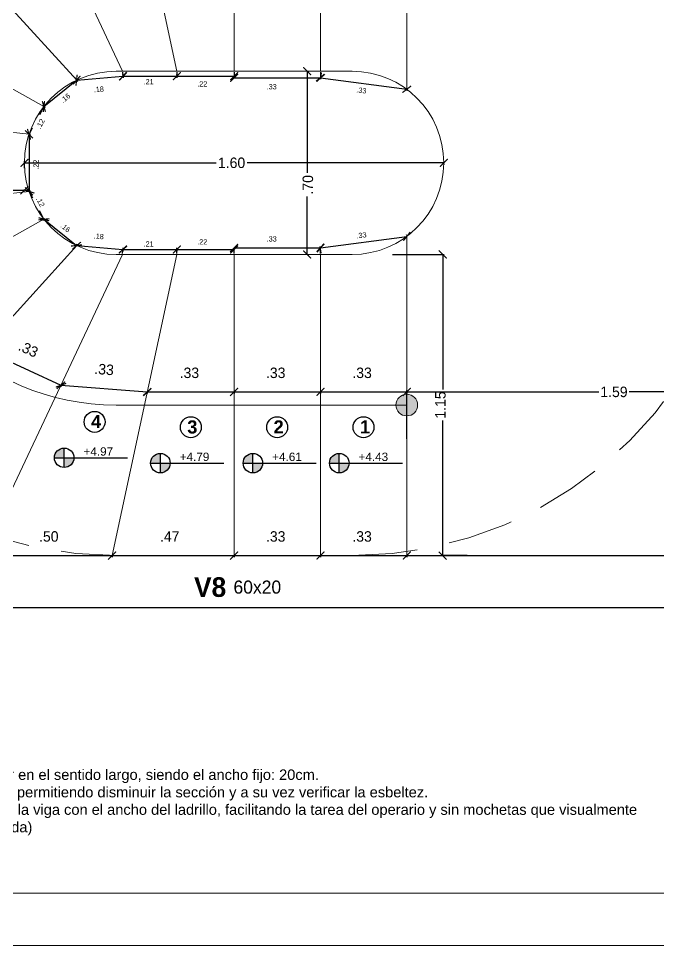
# Model space of a CAD drawing. Header units: millimetres. Extents: x -7 to 1246, y -1 to 1401.
# Drawn here: x 3.47 to 15.69, y -0.84 to 16.87 of the extents above; entities that cross this region are included whole.
import ezdxf
from ezdxf.enums import TextEntityAlignment as Align

# ---------------------------------------------------------------- set-up
doc = ezdxf.new("R2010")
doc.units = ezdxf.units.MM
doc.linetypes.add('HIDDEN', pattern=[0.375, 0.25, -0.125])
for name, color, linetype, lineweight in [('Anotaciones', 250, 'Continuous', 5), ('Cotas', 152, 'Continuous', 5), ('HATCH', 250, 'Continuous', 15), ('Muros', 7, 'Continuous', 30), ('Proyeccion', 252, 'HIDDEN', 13), ('Textos', 250, 'Continuous', 15)]:
    doc.layers.add(name, color=color, linetype=linetype, lineweight=lineweight)
doc.layers.add('texto estructura', color=250, linetype='Continuous')
doc.styles.add('CENTURYGOTIC', font='GOTHIC.TTF')
doc.styles.add('Estilo_Generado_2', font='GOTHICB.TTF')
doc.styles.get("Standard").update_dxf_attribs({"font": 'arial.ttf'})
doc.dimstyles.new('Cota 1-20', dxfattribs={"dimtxt": 0.2, "dimasz": 0.15, "dimexe": 0.03, "dimexo": 0.02, "dimgap": 0.05, "dimtad": 1, "dimlfac": 0.2, "dimzin": 4, "dimdsep": 46, "dimtxsty": 'CENTURYGOTIC', "dimblk": 'ARCHTICK', "dimcen": 0.6, "dimclrd": 256, "dimclre": 256, "dimclrt": 256, "dimadec": 0, "dimazin": 0, "dimtfac": 1, "dimtofl": 0, "dimtmove": 2, "dimatfit": 3, "dimldrblk": 'ARCHTICK', "dimfxl": 1, "dimtolj": 1, "dimtzin": 0, "dimarcsym": 0})

# ---------------------------------------------------------------- blocks, each defined once
blk = doc.blocks.new('_ArchTick')
at = {"color": 0, "linetype": 'ByBlock', "const_width": 0.15}
blk.add_lwpolyline([(-0.5, -0.5), (0.5, 0.5)], dxfattribs=at)
blk = doc.blocks.new('*D641')
at = {"layer": 'Cotas', "lineweight": -2, "transparency": 16777216}
for p, q in [((9.234, 9.735), (10.883, 9.735)), ((9.234, 9.715), (9.234, 9.705)), ((10.883, 9.715), (10.883, 9.705))]:
    blk.add_line(p, q, dxfattribs=at)
at = {"layer": 'Defpoints', "color": 0, "transparency": 16777216}
for p in [(9.234, 9.735), (10.883, 9.735), (10.883, 9.735)]:
    blk.add_point(p, dxfattribs=at)
at = {"layer": 'Cotas', "lineweight": -2, "transparency": 16777216, "xscale": 0.15, "yscale": 0.15, "zscale": 0.15, "rotation": 180}
blk.add_blockref('_ArchTick', (9.234, 9.735), dxfattribs=at)
at = {"layer": 'Cotas', "lineweight": -2, "transparency": 16777216, "xscale": 0.15, "yscale": 0.15, "zscale": 0.15}
blk.add_blockref('_ArchTick', (10.883, 9.735), dxfattribs=at)
at = {"layer": 'Cotas', "transparency": 16777216, "insert": (10.029, 10.099), "char_height": 0.2, "attachment_point": 5, "style": 'CENTURYGOTIC'}
blk.add_mtext('\\A1;.33', dxfattribs=at)
blk = doc.blocks.new('*D642')
at = {"layer": 'Cotas', "lineweight": -2, "transparency": 16777216}
for p, q in [((7.584, 9.735), (9.234, 9.735)), ((7.584, 9.715), (7.584, 9.705)), ((9.234, 9.715), (9.234, 9.705))]:
    blk.add_line(p, q, dxfattribs=at)
at = {"layer": 'Defpoints', "color": 0, "transparency": 16777216}
for p in [(7.584, 9.735), (9.234, 9.735), (9.234, 9.735)]:
    blk.add_point(p, dxfattribs=at)
at = {"layer": 'Cotas', "lineweight": -2, "transparency": 16777216, "xscale": 0.15, "yscale": 0.15, "zscale": 0.15, "rotation": 180}
blk.add_blockref('_ArchTick', (7.584, 9.735), dxfattribs=at)
at = {"layer": 'Cotas', "lineweight": -2, "transparency": 16777216, "xscale": 0.15, "yscale": 0.15, "zscale": 0.15}
blk.add_blockref('_ArchTick', (9.234, 9.735), dxfattribs=at)
at = {"layer": 'Cotas', "transparency": 16777216, "insert": (8.379, 10.099), "char_height": 0.2, "attachment_point": 5, "style": 'CENTURYGOTIC'}
blk.add_mtext('\\A1;.33', dxfattribs=at)
blk = doc.blocks.new('*D643')
at = {"layer": 'Cotas', "lineweight": -2, "transparency": 16777216}
for p, q in [((5.925, 9.735), (7.584, 9.735)), ((5.925, 9.715), (5.925, 9.705)), ((7.584, 9.715), (7.584, 9.705))]:
    blk.add_line(p, q, dxfattribs=at)
at = {"layer": 'Defpoints', "color": 0, "transparency": 16777216}
for p in [(5.925, 9.735), (7.584, 9.735), (7.584, 9.735)]:
    blk.add_point(p, dxfattribs=at)
at = {"layer": 'Cotas', "lineweight": -2, "transparency": 16777216, "xscale": 0.15, "yscale": 0.15, "zscale": 0.15, "rotation": 180}
blk.add_blockref('_ArchTick', (5.925, 9.735), dxfattribs=at)
at = {"layer": 'Cotas', "lineweight": -2, "transparency": 16777216, "xscale": 0.15, "yscale": 0.15, "zscale": 0.15}
blk.add_blockref('_ArchTick', (7.584, 9.735), dxfattribs=at)
at = {"layer": 'Cotas', "transparency": 16777216, "insert": (6.73, 10.099), "char_height": 0.2, "attachment_point": 5, "style": 'CENTURYGOTIC'}
blk.add_mtext('\\A1;.33', dxfattribs=at)
blk = doc.blocks.new('*D644')
at = {"layer": 'Cotas', "lineweight": -2, "transparency": 16777216}
for p, q in [((4.274, 9.844), (4.273, 9.834)), ((4.276, 9.863), (5.925, 9.735)), ((5.923, 9.715), (5.922, 9.705))]:
    blk.add_line(p, q, dxfattribs=at)
at = {"layer": 'Defpoints', "color": 0, "transparency": 16777216}
for p in [(4.276, 9.863), (5.925, 9.735), (5.925, 9.735)]:
    blk.add_point(p, dxfattribs=at)
at = {"layer": 'Cotas', "lineweight": -2, "transparency": 16777216, "xscale": 0.15, "yscale": 0.15, "zscale": 0.15}
for p, rotation in [((4.276, 9.863), 175.538401575377), ((5.925, 9.735), 355.538401575377)]:
    blk.add_blockref('_ArchTick', p, dxfattribs=dict(at, rotation=rotation))
at = {"layer": 'Cotas', "transparency": 16777216, "insert": (5.101, 10.165), "char_height": 0.2, "attachment_point": 5, "rotation": 355.5384, "style": 'CENTURYGOTIC'}
blk.add_mtext('\\A1;.33', dxfattribs=at)
blk = doc.blocks.new('*D645')
at = {"layer": 'Cotas', "lineweight": -2, "transparency": 16777216}
for p, q in [((2.77, 10.537), (2.765, 10.528)), ((2.778, 10.555), (4.276, 9.863)), ((4.267, 9.845), (4.263, 9.836))]:
    blk.add_line(p, q, dxfattribs=at)
at = {"layer": 'Defpoints', "color": 0, "transparency": 16777216}
for p in [(2.778, 10.555), (4.276, 9.863), (4.276, 9.863)]:
    blk.add_point(p, dxfattribs=at)
at = {"layer": 'Cotas', "lineweight": -2, "transparency": 16777216, "xscale": 0.15, "yscale": 0.15, "zscale": 0.15}
for p, rotation in [((2.778, 10.555), 155.2023528439512), ((4.276, 9.863), 335.2023528439512)]:
    blk.add_blockref('_ArchTick', p, dxfattribs=dict(at, rotation=rotation))
at = {"layer": 'Cotas', "transparency": 16777216, "insert": (3.653, 10.553), "char_height": 0.2, "attachment_point": 5, "rotation": 335.2024, "style": 'CENTURYGOTIC'}
blk.add_mtext('\\A1;.33', dxfattribs=at)
blk = doc.blocks.new('*D582')
at = {"layer": 'Cotas', "lineweight": -2, "transparency": 16777216}
for p, q in [((9.234, 12.485), (10.883, 12.705)), ((10.881, 12.725), (10.879, 12.735)), ((9.247, 12.388), (9.23, 12.515))]:
    blk.add_line(p, q, dxfattribs=at)
at = {"layer": 'Defpoints', "color": 0, "transparency": 16777216}
for p in [(10.883, 12.705), (10.883, 12.705), (9.249, 12.368)]:
    blk.add_point(p, dxfattribs=at)
at = {"layer": 'Cotas', "lineweight": -2, "transparency": 16777216, "xscale": 0.15, "yscale": 0.15, "zscale": 0.15}
for p, rotation in [((10.883, 12.705), 7.593241917390352), ((9.234, 12.485), 187.5932419173903)]:
    blk.add_blockref('_ArchTick', p, dxfattribs=dict(at, rotation=rotation))
at = {"layer": 'Cotas', "transparency": 16777216, "insert": (10.017, 12.727), "char_height": 0.2, "attachment_point": 5, "rotation": 7.5932, "style": 'CENTURYGOTIC'}
blk.add_mtext('\\A1;{\\H0.5x;.33}', dxfattribs=at)
blk = doc.blocks.new('*D583')
at = {"layer": 'Cotas', "lineweight": -2, "transparency": 16777216}
for p, q in [((7.584, 12.485), (9.234, 12.485)), ((7.584, 12.465), (7.584, 12.455)), ((9.234, 12.38), (9.234, 12.515))]:
    blk.add_line(p, q, dxfattribs=at)
at = {"layer": 'Defpoints', "color": 0, "transparency": 16777216}
for p in [(7.584, 12.485), (9.234, 12.485), (9.234, 12.36)]:
    blk.add_point(p, dxfattribs=at)
at = {"layer": 'Cotas', "lineweight": -2, "transparency": 16777216, "xscale": 0.15, "yscale": 0.15, "zscale": 0.15, "rotation": 180}
blk.add_blockref('_ArchTick', (7.584, 12.485), dxfattribs=at)
at = {"layer": 'Cotas', "lineweight": -2, "transparency": 16777216, "xscale": 0.15, "yscale": 0.15, "zscale": 0.15}
blk.add_blockref('_ArchTick', (9.234, 12.485), dxfattribs=at)
at = {"layer": 'Cotas', "transparency": 16777216, "insert": (8.302, 12.657), "char_height": 0.2, "attachment_point": 5, "style": 'CENTURYGOTIC'}
blk.add_mtext('\\A1;{\\H0.5x;.33}', dxfattribs=at)
blk = doc.blocks.new('*D584')
at = {"layer": 'Cotas', "lineweight": -2, "transparency": 16777216}
for p, q in [((6.489, 12.455), (7.584, 12.455)), ((6.489, 12.435), (6.489, 12.425)), ((7.584, 12.38), (7.584, 12.485))]:
    blk.add_line(p, q, dxfattribs=at)
at = {"layer": 'Defpoints', "color": 0, "transparency": 16777216}
for p in [(6.489, 12.455), (7.584, 12.455), (7.584, 12.36)]:
    blk.add_point(p, dxfattribs=at)
at = {"layer": 'Cotas', "lineweight": -2, "transparency": 16777216, "xscale": 0.15, "yscale": 0.15, "zscale": 0.15, "rotation": 180}
blk.add_blockref('_ArchTick', (6.489, 12.455), dxfattribs=at)
at = {"layer": 'Cotas', "lineweight": -2, "transparency": 16777216, "xscale": 0.15, "yscale": 0.15, "zscale": 0.15}
blk.add_blockref('_ArchTick', (7.584, 12.455), dxfattribs=at)
at = {"layer": 'Cotas', "transparency": 16777216, "insert": (6.976, 12.602), "char_height": 0.2, "attachment_point": 5, "style": 'CENTURYGOTIC'}
blk.add_mtext('\\A1;{\\H0.5x;.22}', dxfattribs=at)
blk = doc.blocks.new('*D585')
at = {"layer": 'Cotas', "lineweight": -2, "transparency": 16777216}
for p, q in [((5.461, 12.455), (6.489, 12.455)), ((5.461, 12.435), (5.461, 12.425)), ((6.489, 12.38), (6.489, 12.485))]:
    blk.add_line(p, q, dxfattribs=at)
at = {"layer": 'Defpoints', "color": 0, "transparency": 16777216}
for p in [(5.461, 12.455), (6.489, 12.455), (6.489, 12.36)]:
    blk.add_point(p, dxfattribs=at)
at = {"layer": 'Cotas', "lineweight": -2, "transparency": 16777216, "xscale": 0.15, "yscale": 0.15, "zscale": 0.15, "rotation": 180}
blk.add_blockref('_ArchTick', (5.461, 12.455), dxfattribs=at)
at = {"layer": 'Cotas', "lineweight": -2, "transparency": 16777216, "xscale": 0.15, "yscale": 0.15, "zscale": 0.15}
blk.add_blockref('_ArchTick', (6.489, 12.455), dxfattribs=at)
at = {"layer": 'Cotas', "transparency": 16777216, "insert": (5.951, 12.561), "char_height": 0.2, "attachment_point": 5, "style": 'CENTURYGOTIC'}
blk.add_mtext('\\A1;{\\H0.5x;.21}', dxfattribs=at)
blk = doc.blocks.new('*D586')
at = {"layer": 'Cotas', "lineweight": -2, "transparency": 16777216}
for p, q in [((4.577, 12.53), (5.461, 12.455)), ((4.578, 12.55), (4.579, 12.56)), ((5.455, 12.38), (5.464, 12.485))]:
    blk.add_line(p, q, dxfattribs=at)
at = {"layer": 'Defpoints', "color": 0, "transparency": 16777216}
for p in [(4.577, 12.53), (5.461, 12.455), (5.453, 12.36)]:
    blk.add_point(p, dxfattribs=at)
at = {"layer": 'Cotas', "lineweight": -2, "transparency": 16777216, "xscale": 0.15, "yscale": 0.15, "zscale": 0.15}
for p, rotation in [((4.577, 12.53), 175.1750385600208), ((5.461, 12.455), 355.1750385600208)]:
    blk.add_blockref('_ArchTick', p, dxfattribs=dict(at, rotation=rotation))
at = {"layer": 'Cotas', "transparency": 16777216, "insert": (4.999, 12.707), "char_height": 0.2, "attachment_point": 5, "rotation": 355.175, "style": 'CENTURYGOTIC'}
blk.add_mtext('\\A1;{\\H0.5x;.18}', dxfattribs=at)
blk = doc.blocks.new('*D587')
at = {"layer": 'Cotas', "lineweight": -2, "transparency": 16777216}
for p, q in [((3.938, 13.016), (3.932, 13.008)), ((3.951, 13.032), (4.574, 12.532)), ((4.539, 12.489), (4.593, 12.555))]:
    blk.add_line(p, q, dxfattribs=at)
at = {"layer": 'Defpoints', "color": 0, "transparency": 16777216}
for p in [(3.951, 13.032), (4.527, 12.473), (4.574, 12.532)]:
    blk.add_point(p, dxfattribs=at)
at = {"layer": 'Cotas', "lineweight": -2, "transparency": 16777216, "xscale": 0.15, "yscale": 0.15, "zscale": 0.15}
for p, rotation in [((3.951, 13.032), 141.2875084714929), ((4.574, 12.532), 321.2875084714929)]:
    blk.add_blockref('_ArchTick', p, dxfattribs=dict(at, rotation=rotation))
at = {"layer": 'Cotas', "transparency": 16777216, "insert": (4.362, 12.871), "char_height": 0.2, "attachment_point": 5, "rotation": 321.2875, "style": 'CENTURYGOTIC'}
blk.add_mtext('\\A1;{\\H0.5x;.16}', dxfattribs=at)
blk = doc.blocks.new('*D588')
at = {"layer": 'Cotas', "lineweight": -2, "transparency": 16777216}
for p, q in [((3.666, 13.564), (3.733, 13.439)), ((3.684, 13.573), (3.693, 13.578)), ((3.95, 13.033), (3.863, 13.196)), ((3.927, 13.021), (3.976, 13.047))]:
    blk.add_line(p, q, dxfattribs=at)
at = {"layer": 'Defpoints', "color": 0, "transparency": 16777216}
for p in [(3.666, 13.564), (3.91, 13.012), (3.95, 13.033)]:
    blk.add_point(p, dxfattribs=at)
at = {"layer": 'Cotas', "lineweight": -2, "transparency": 16777216, "xscale": 0.15, "yscale": 0.15, "zscale": 0.15}
for p, rotation in [((3.666, 13.564), 118.1135848849351), ((3.95, 13.033), 298.1135848849351)]:
    blk.add_blockref('_ArchTick', p, dxfattribs=dict(at, rotation=rotation))
at = {"layer": 'Cotas', "transparency": 16777216, "insert": (3.883, 13.363), "char_height": 0.2, "attachment_point": 5, "rotation": 298.1136, "style": 'CENTURYGOTIC'}
blk.add_mtext('\\A1;{\\H0.5x;.12}', dxfattribs=at)
blk = doc.blocks.new('*D589')
at = {"layer": 'Cotas', "lineweight": -2, "transparency": 16777216}
for p, q in [((3.666, 14.656), (3.666, 13.564)), ((3.686, 14.656), (3.696, 14.656)), ((3.686, 13.564), (3.696, 13.564))]:
    blk.add_line(p, q, dxfattribs=at)
at = {"layer": 'Defpoints', "color": 0, "transparency": 16777216}
for p in [(3.666, 14.656), (3.666, 13.564), (3.666, 13.564)]:
    blk.add_point(p, dxfattribs=at)
at = {"layer": 'Cotas', "lineweight": -2, "transparency": 16777216, "xscale": 0.15, "yscale": 0.15, "zscale": 0.15}
for p, rotation in [((3.666, 14.656), 90), ((3.666, 13.564), 270)]:
    blk.add_blockref('_ArchTick', p, dxfattribs=dict(at, rotation=rotation))
at = {"layer": 'Cotas', "transparency": 16777216, "insert": (3.798, 14.078), "char_height": 0.2, "attachment_point": 5, "rotation": 90, "style": 'CENTURYGOTIC'}
blk.add_mtext('\\A1;{\\H0.5x;.22}', dxfattribs=at)
blk = doc.blocks.new('aqweqwqq')
at = {"layer": 'HATCH', "true_color": 0x2776bb}
h = blk.add_hatch(color=152, dxfattribs=at)
h.paths.add_polyline_path([(240.9884, 301.1046, 0.414214), (240.9471, 301.0632), (240.9884, 301.0632)])
h.paths.add_polyline_path([(240.9884, 301.0632), (240.9471, 301.0632, 0.414214), (240.9884, 301.0219)])
h.paths.add_polyline_path([(240.9884, 301.1046), (240.9884, 301.0632), (240.9884, 301.0219, 0.414214), (241.0298, 301.0632, 0.414214)])
for p, q in [((240.3286, 303.4882), (240.3286, 302.3382)), ((240.6585, 303.4882), (240.6585, 302.3382)), ((240.9884, 303.4882), (240.9884, 302.2692)), ((239.6019, 301.7726), (238.5889, 301.2111)), ((240.9884, 301.7073), (240.9884, 300.4882)), ((240.3286, 301.6382), (240.3286, 300.4882)), ((240.6585, 301.6382), (240.6585, 300.4882))]:
    blk.add_line(p, q)
at = {"color": 152, "true_color": 0x2776bb}
blk.add_lwpolyline([(240.8952, 303.0065), (240.9884, 302.9132), (240.8952, 302.82)], dxfattribs=at)
blk.add_lwpolyline([(240.9884, 301.0632), (239.8776, 301.0632, -1), (239.8776, 302.9132), (240.9884, 302.9132)], format="xyb", dxfattribs=at)
blk.add_lwpolyline([(239.8776, 301.6382, -1), (239.8776, 302.3382), (240.7797, 302.3382, -1), (240.7797, 301.6382)], format="xyb", close=True)
blk.add_circle((240.9884, 301.0632), 0.0414, dxfattribs=at)
at = {"layer": 'HATCH'}
for p, q in [((239.7271, 302.3042), (238.6486, 303.4882)), ((239.9024, 302.3382), (239.3599, 303.4882)), ((240.1096, 302.3382), (239.8623, 303.4882)), ((239.6019, 302.2039), (238.3786, 302.8819)), ((239.545, 302.0975), (238.3786, 302.2208)), ((239.545, 301.879), (238.3786, 301.7556)), ((239.6019, 301.7726), (238.3786, 301.0946)), ((239.7271, 301.6722), (238.6486, 300.4882)), ((239.9024, 301.6382), (239.3599, 300.4882)), ((240.1096, 301.6382), (239.8623, 300.4882))]:
    blk.add_line(p, q, dxfattribs=at)
blk = doc.blocks.new('esc')
at = {"layer": 'HATCH'}
h = blk.add_hatch(dxfattribs=at)
h.set_pattern_fill('ANGLE', color=1)
h.set_pattern_definition([(0, (-0.278, -0.191), (0, 6.985), [5.08, -1.905]), (90, (-0.278, -0.191), (-6.985, 4e-16), [5.08, -1.905])])
h.paths.add_polyline_path([(201.0574, 301.5428, 1), (200.9747, 301.5428, 1)])
at = {"layer": 'Muros'}
blk.add_lwpolyline([(202.5062, 300.7678), (198.5062, 300.7678), (198.5062, 300.9678), (202.5062, 300.9678)], dxfattribs=at)
at = {"layer": 'Proyeccion'}
blk.add_lwpolyline([(199.9051, 300.9678, -1), (199.9051, 303.9678), (200.8073, 303.9678, -1), (200.8073, 300.9678)], format="xyb", close=True, dxfattribs=at)
at = {"layer": 'HATCH'}
blk.add_blockref('aqweqwqq', (-39.9724, 0.4796), dxfattribs=at)
blk = doc.blocks.new('*D590')
at = {"layer": 'Cotas', "lineweight": -2, "transparency": 16777216}
for p, q in [((9.234, 6.61), (10.883, 6.61)), ((9.234, 6.59), (9.234, 6.58)), ((10.883, 6.59), (10.883, 6.58))]:
    blk.add_line(p, q, dxfattribs=at)
at = {"layer": 'Defpoints', "color": 0, "transparency": 16777216}
for p in [(9.234, 6.61), (10.883, 6.61), (10.883, 6.61)]:
    blk.add_point(p, dxfattribs=at)
at = {"layer": 'Cotas', "lineweight": -2, "transparency": 16777216, "xscale": 0.15, "yscale": 0.15, "zscale": 0.15, "rotation": 180}
blk.add_blockref('_ArchTick', (9.234, 6.61), dxfattribs=at)
at = {"layer": 'Cotas', "lineweight": -2, "transparency": 16777216, "xscale": 0.15, "yscale": 0.15, "zscale": 0.15}
blk.add_blockref('_ArchTick', (10.883, 6.61), dxfattribs=at)
at = {"layer": 'Cotas', "transparency": 16777216, "insert": (10.029, 6.974), "char_height": 0.2, "attachment_point": 5, "style": 'CENTURYGOTIC'}
blk.add_mtext('\\A1;.33', dxfattribs=at)
blk = doc.blocks.new('*D591')
at = {"layer": 'Cotas', "lineweight": -2, "transparency": 16777216}
for p, q in [((7.584, 6.61), (9.234, 6.61)), ((7.584, 6.59), (7.584, 6.58)), ((9.234, 6.59), (9.234, 6.58))]:
    blk.add_line(p, q, dxfattribs=at)
at = {"layer": 'Defpoints', "color": 0, "transparency": 16777216}
for p in [(7.584, 6.61), (9.234, 6.61), (9.234, 6.61)]:
    blk.add_point(p, dxfattribs=at)
at = {"layer": 'Cotas', "lineweight": -2, "transparency": 16777216, "xscale": 0.15, "yscale": 0.15, "zscale": 0.15, "rotation": 180}
blk.add_blockref('_ArchTick', (7.584, 6.61), dxfattribs=at)
at = {"layer": 'Cotas', "lineweight": -2, "transparency": 16777216, "xscale": 0.15, "yscale": 0.15, "zscale": 0.15}
blk.add_blockref('_ArchTick', (9.234, 6.61), dxfattribs=at)
at = {"layer": 'Cotas', "transparency": 16777216, "insert": (8.379, 6.974), "char_height": 0.2, "attachment_point": 5, "style": 'CENTURYGOTIC'}
blk.add_mtext('\\A1;.33', dxfattribs=at)
blk = doc.blocks.new('*D592')
at = {"layer": 'Cotas', "lineweight": -2, "transparency": 16777216}
for p, q in [((5.253, 6.61), (7.584, 6.61)), ((5.253, 6.59), (5.253, 6.58)), ((7.584, 6.59), (7.584, 6.58))]:
    blk.add_line(p, q, dxfattribs=at)
at = {"layer": 'Defpoints', "color": 0, "transparency": 16777216}
for p in [(5.253, 6.61), (7.584, 6.61), (7.584, 6.61)]:
    blk.add_point(p, dxfattribs=at)
at = {"layer": 'Cotas', "lineweight": -2, "transparency": 16777216, "xscale": 0.15, "yscale": 0.15, "zscale": 0.15, "rotation": 180}
blk.add_blockref('_ArchTick', (5.253, 6.61), dxfattribs=at)
at = {"layer": 'Cotas', "lineweight": -2, "transparency": 16777216, "xscale": 0.15, "yscale": 0.15, "zscale": 0.15}
blk.add_blockref('_ArchTick', (7.584, 6.61), dxfattribs=at)
at = {"layer": 'Cotas', "transparency": 16777216, "insert": (6.354, 6.974), "char_height": 0.2, "attachment_point": 5, "style": 'CENTURYGOTIC'}
blk.add_mtext('\\A1;.47', dxfattribs=at)
blk = doc.blocks.new('*D593')
at = {"layer": 'Cotas', "lineweight": -2, "transparency": 16777216}
for p, q in [((2.741, 6.61), (5.253, 6.61)), ((2.741, 6.59), (2.741, 6.58)), ((5.253, 6.59), (5.253, 6.58))]:
    blk.add_line(p, q, dxfattribs=at)
at = {"layer": 'Defpoints', "color": 0, "transparency": 16777216}
for p in [(2.741, 6.61), (5.253, 6.61), (5.253, 6.61)]:
    blk.add_point(p, dxfattribs=at)
at = {"layer": 'Cotas', "lineweight": -2, "transparency": 16777216, "xscale": 0.15, "yscale": 0.15, "zscale": 0.15, "rotation": 180}
blk.add_blockref('_ArchTick', (2.741, 6.61), dxfattribs=at)
at = {"layer": 'Cotas', "lineweight": -2, "transparency": 16777216, "xscale": 0.15, "yscale": 0.15, "zscale": 0.15}
blk.add_blockref('_ArchTick', (5.253, 6.61), dxfattribs=at)
at = {"layer": 'Cotas', "transparency": 16777216, "insert": (4.044, 6.974), "char_height": 0.2, "attachment_point": 5, "style": 'CENTURYGOTIC'}
blk.add_mtext('\\A1;.50', dxfattribs=at)
blk = doc.blocks.new('Cota de nivel planta')
h = blk.add_hatch(color=256)
h.dxf.hatch_style = 1
h.paths.add_polyline_path([(0.466, 0), (0, 0), (0, -0.466, 0.414214)])
h.paths.add_polyline_path([(0, 0), (0, 0.466, 0.414214), (-0.466, 0)])
for p, q in [((0, -0.466), (0, 0.466)), ((-0.466, 0), (0.466, 0)), ((0.466, 0), (3.023, 0))]:
    blk.add_line(p, q)
blk.add_circle((0, 0), 0.466)
blk.add_attdef('NIVEL', text='', height=0.4).set_placement((1.628, 0.1), align=Align.CENTER)
blk = doc.blocks.new('*D607')
at = {"layer": 'Cotas', "lineweight": -2, "transparency": 16777216}
for p, q in [((10.61, 12.36), (11.599, 12.36)), ((11.569, 12.36), (11.569, 9.78)), ((11.569, 6.61), (11.569, 9.192)), ((12.039, 6.61), (11.539, 6.61))]:
    blk.add_line(p, q, dxfattribs=at)
at = {"layer": 'Defpoints', "color": 0, "transparency": 16777216}
for p in [(10.59, 12.36), (11.569, 6.61), (12.059, 6.61)]:
    blk.add_point(p, dxfattribs=at)
at = {"layer": 'Cotas', "lineweight": -2, "transparency": 16777216, "xscale": 0.15, "yscale": 0.15, "zscale": 0.15}
for p, rotation in [((11.569, 12.36), 90), ((11.569, 6.61), 270)]:
    blk.add_blockref('_ArchTick', p, dxfattribs=dict(at, rotation=rotation))
at = {"layer": 'Cotas', "transparency": 16777216, "insert": (11.526, 9.486), "char_height": 0.2, "attachment_point": 5, "rotation": 90, "style": 'CENTURYGOTIC'}
blk.add_mtext('\\A1;1.15', dxfattribs=at)
blk = doc.blocks.new('*D608')
at = {"layer": 'Cotas', "lineweight": -2, "transparency": 16777216}
for p, q in [((-2.166, 12.691), (-2.166, 13.615)), ((-2.166, 13.585), (-0.16, 13.585)), ((3.579, 13.585), (0.428, 13.585)), ((3.579, 13.565), (3.579, 13.555))]:
    blk.add_line(p, q, dxfattribs=at)
at = {"layer": 'Defpoints', "color": 0, "transparency": 16777216}
for p in [(3.579, 13.585), (3.579, 13.585), (-2.166, 12.671)]:
    blk.add_point(p, dxfattribs=at)
at = {"layer": 'Cotas', "lineweight": -2, "transparency": 16777216, "xscale": 0.15, "yscale": 0.15, "zscale": 0.15, "rotation": 180}
blk.add_blockref('_ArchTick', (-2.166, 13.585), dxfattribs=at)
at = {"layer": 'Cotas', "lineweight": -2, "transparency": 16777216, "xscale": 0.15, "yscale": 0.15, "zscale": 0.15}
blk.add_blockref('_ArchTick', (3.579, 13.585), dxfattribs=at)
at = {"layer": 'Cotas', "transparency": 16777216, "insert": (0.134, 13.585), "char_height": 0.2, "attachment_point": 5, "style": 'CENTURYGOTIC'}
blk.add_mtext('\\A1;1.15', dxfattribs=at)
blk = doc.blocks.new('*D376')
at = {"layer": 'Cotas', "lineweight": -2, "transparency": 16777216}
for p, q in [((9.247, 15.832), (9.23, 15.705)), ((9.234, 15.735), (10.883, 15.515)), ((10.881, 15.495), (10.879, 15.485))]:
    blk.add_line(p, q, dxfattribs=at)
at = {"layer": 'Defpoints', "color": 0, "transparency": 16777216}
for p in [(9.249, 15.851), (10.883, 15.515), (10.883, 15.515)]:
    blk.add_point(p, dxfattribs=at)
at = {"layer": 'Cotas', "lineweight": -2, "transparency": 16777216, "xscale": 0.15, "yscale": 0.15, "zscale": 0.15}
for p, rotation in [((9.234, 15.735), 172.4067580826097), ((10.883, 15.515), 352.4067580826097)]:
    blk.add_blockref('_ArchTick', p, dxfattribs=dict(at, rotation=rotation))
at = {"layer": 'Cotas', "transparency": 16777216, "insert": (10.017, 15.493), "char_height": 0.2, "attachment_point": 5, "rotation": 352.4068, "style": 'CENTURYGOTIC'}
blk.add_mtext('\\A1;{\\H0.5x;.33}', dxfattribs=at)
blk = doc.blocks.new('*D377')
at = {"layer": 'Cotas', "lineweight": -2, "transparency": 16777216}
for p, q in [((7.584, 15.755), (7.584, 15.765)), ((9.234, 15.84), (9.234, 15.705)), ((7.584, 15.735), (9.234, 15.735))]:
    blk.add_line(p, q, dxfattribs=at)
at = {"layer": 'Defpoints', "color": 0, "transparency": 16777216}
for p in [(9.234, 15.86), (7.584, 15.735), (9.234, 15.735)]:
    blk.add_point(p, dxfattribs=at)
at = {"layer": 'Cotas', "lineweight": -2, "transparency": 16777216, "xscale": 0.15, "yscale": 0.15, "zscale": 0.15, "rotation": 180}
blk.add_blockref('_ArchTick', (7.584, 15.735), dxfattribs=at)
at = {"layer": 'Cotas', "lineweight": -2, "transparency": 16777216, "xscale": 0.15, "yscale": 0.15, "zscale": 0.15}
blk.add_blockref('_ArchTick', (9.234, 15.735), dxfattribs=at)
at = {"layer": 'Cotas', "transparency": 16777216, "insert": (8.302, 15.563), "char_height": 0.2, "attachment_point": 5, "style": 'CENTURYGOTIC'}
blk.add_mtext('\\A1;{\\H0.5x;.33}', dxfattribs=at)
blk = doc.blocks.new('*D378')
at = {"layer": 'Cotas', "lineweight": -2, "transparency": 16777216}
for p, q in [((6.489, 15.785), (6.489, 15.795)), ((6.489, 15.765), (7.584, 15.765)), ((7.584, 15.84), (7.584, 15.735))]:
    blk.add_line(p, q, dxfattribs=at)
at = {"layer": 'Defpoints', "color": 0, "transparency": 16777216}
for p in [(6.489, 15.765), (7.584, 15.86), (7.584, 15.765)]:
    blk.add_point(p, dxfattribs=at)
at = {"layer": 'Cotas', "lineweight": -2, "transparency": 16777216, "xscale": 0.15, "yscale": 0.15, "zscale": 0.15, "rotation": 180}
blk.add_blockref('_ArchTick', (6.489, 15.765), dxfattribs=at)
at = {"layer": 'Cotas', "lineweight": -2, "transparency": 16777216, "xscale": 0.15, "yscale": 0.15, "zscale": 0.15}
blk.add_blockref('_ArchTick', (7.584, 15.765), dxfattribs=at)
at = {"layer": 'Cotas', "transparency": 16777216, "insert": (6.976, 15.618), "char_height": 0.2, "attachment_point": 5, "style": 'CENTURYGOTIC'}
blk.add_mtext('\\A1;{\\H0.5x;.22}', dxfattribs=at)
blk = doc.blocks.new('*D379')
at = {"layer": 'Cotas', "lineweight": -2, "transparency": 16777216}
for p, q in [((5.461, 15.785), (5.461, 15.795)), ((5.461, 15.765), (6.489, 15.765)), ((6.489, 15.84), (6.489, 15.735))]:
    blk.add_line(p, q, dxfattribs=at)
at = {"layer": 'Defpoints', "color": 0, "transparency": 16777216}
for p in [(5.461, 15.765), (6.489, 15.86), (6.489, 15.765)]:
    blk.add_point(p, dxfattribs=at)
at = {"layer": 'Cotas', "lineweight": -2, "transparency": 16777216, "xscale": 0.15, "yscale": 0.15, "zscale": 0.15, "rotation": 180}
blk.add_blockref('_ArchTick', (5.461, 15.765), dxfattribs=at)
at = {"layer": 'Cotas', "lineweight": -2, "transparency": 16777216, "xscale": 0.15, "yscale": 0.15, "zscale": 0.15}
blk.add_blockref('_ArchTick', (6.489, 15.765), dxfattribs=at)
at = {"layer": 'Cotas', "transparency": 16777216, "insert": (5.951, 15.659), "char_height": 0.2, "attachment_point": 5, "style": 'CENTURYGOTIC'}
blk.add_mtext('\\A1;{\\H0.5x;.21}', dxfattribs=at)
blk = doc.blocks.new('*D380')
at = {"layer": 'Cotas', "lineweight": -2, "transparency": 16777216}
for p, q in [((4.577, 15.69), (5.461, 15.765)), ((5.455, 15.84), (5.464, 15.735)), ((4.578, 15.67), (4.579, 15.66))]:
    blk.add_line(p, q, dxfattribs=at)
at = {"layer": 'Defpoints', "color": 0, "transparency": 16777216}
for p in [(5.453, 15.86), (5.461, 15.765), (4.577, 15.69)]:
    blk.add_point(p, dxfattribs=at)
at = {"layer": 'Cotas', "lineweight": -2, "transparency": 16777216, "xscale": 0.15, "yscale": 0.15, "zscale": 0.15}
for p, rotation in [((4.577, 15.69), 184.8249614399792), ((5.461, 15.765), 4.824961439979186)]:
    blk.add_blockref('_ArchTick', p, dxfattribs=dict(at, rotation=rotation))
at = {"layer": 'Cotas', "transparency": 16777216, "insert": (4.999, 15.513), "char_height": 0.2, "attachment_point": 5, "rotation": 4.825, "style": 'CENTURYGOTIC'}
blk.add_mtext('\\A1;{\\H0.5x;.18}', dxfattribs=at)
blk = doc.blocks.new('*D381')
at = {"layer": 'Cotas', "lineweight": -2, "transparency": 16777216}
for p, q in [((3.951, 15.188), (4.574, 15.688)), ((4.539, 15.731), (4.593, 15.664)), ((3.938, 15.204), (3.932, 15.212))]:
    blk.add_line(p, q, dxfattribs=at)
at = {"layer": 'Defpoints', "color": 0, "transparency": 16777216}
for p in [(4.527, 15.746), (4.574, 15.688), (3.951, 15.188)]:
    blk.add_point(p, dxfattribs=at)
at = {"layer": 'Cotas', "lineweight": -2, "transparency": 16777216, "xscale": 0.15, "yscale": 0.15, "zscale": 0.15}
for p, rotation in [((4.574, 15.688), 38.71249152850709), ((3.951, 15.188), 218.7124915285071)]:
    blk.add_blockref('_ArchTick', p, dxfattribs=dict(at, rotation=rotation))
at = {"layer": 'Cotas', "transparency": 16777216, "insert": (4.362, 15.348), "char_height": 0.2, "attachment_point": 5, "rotation": 38.7125, "style": 'CENTURYGOTIC'}
blk.add_mtext('\\A1;{\\H0.5x;.16}', dxfattribs=at)
blk = doc.blocks.new('*D382')
at = {"layer": 'Cotas', "lineweight": -2, "transparency": 16777216}
for p, q in [((3.95, 15.187), (3.863, 15.024)), ((3.927, 15.199), (3.976, 15.172)), ((3.666, 14.656), (3.733, 14.781)), ((3.684, 14.647), (3.693, 14.642))]:
    blk.add_line(p, q, dxfattribs=at)
at = {"layer": 'Defpoints', "color": 0, "transparency": 16777216}
for p in [(3.91, 15.208), (3.95, 15.187), (3.666, 14.656)]:
    blk.add_point(p, dxfattribs=at)
at = {"layer": 'Cotas', "lineweight": -2, "transparency": 16777216, "xscale": 0.15, "yscale": 0.15, "zscale": 0.15}
for p, rotation in [((3.95, 15.187), 61.88641511506488), ((3.666, 14.656), 241.8864151150649)]:
    blk.add_blockref('_ArchTick', p, dxfattribs=dict(at, rotation=rotation))
at = {"layer": 'Cotas', "transparency": 16777216, "insert": (3.883, 14.857), "char_height": 0.2, "attachment_point": 5, "rotation": 61.8864, "style": 'CENTURYGOTIC'}
blk.add_mtext('\\A1;{\\H0.5x;.12}', dxfattribs=at)
blk = doc.blocks.new('*D404')
at = {"layer": 'Cotas', "lineweight": -2, "transparency": 16777216}
for p, q in [((10.883, 8.841), (10.883, 9.765)), ((10.883, 9.735), (14.549, 9.735)), ((18.834, 9.735), (15.132, 9.735)), ((18.834, 9.715), (18.834, 9.705))]:
    blk.add_line(p, q, dxfattribs=at)
at = {"layer": 'Defpoints', "color": 0, "transparency": 16777216}
for p in [(18.834, 9.735), (18.834, 9.735), (10.883, 8.821)]:
    blk.add_point(p, dxfattribs=at)
at = {"layer": 'Cotas', "lineweight": -2, "transparency": 16777216, "xscale": 0.15, "yscale": 0.15, "zscale": 0.15, "rotation": 180}
blk.add_blockref('_ArchTick', (10.883, 9.735), dxfattribs=at)
at = {"layer": 'Cotas', "lineweight": -2, "transparency": 16777216, "xscale": 0.15, "yscale": 0.15, "zscale": 0.15}
blk.add_blockref('_ArchTick', (18.834, 9.735), dxfattribs=at)
at = {"layer": 'Cotas', "transparency": 16777216, "insert": (14.841, 9.735), "char_height": 0.2, "attachment_point": 5, "style": 'CENTURYGOTIC'}
blk.add_mtext('\\A1;1.59', dxfattribs=at)
blk = doc.blocks.new('*D475')
at = {"layer": 'Cotas', "lineweight": -2, "transparency": 16777216}
for p, q in [((3.579, 14.008), (3.579, 14.14)), ((3.579, 14.11), (7.24, 14.11)), ((11.59, 14.11), (7.832, 14.11)), ((11.59, 14.09), (11.59, 14.08))]:
    blk.add_line(p, q, dxfattribs=at)
at = {"layer": 'Defpoints', "color": 0, "transparency": 16777216}
for p in [(3.579, 13.988), (11.59, 14.11), (11.59, 14.11)]:
    blk.add_point(p, dxfattribs=at)
at = {"layer": 'Cotas', "lineweight": -2, "transparency": 16777216, "xscale": 0.15, "yscale": 0.15, "zscale": 0.15, "rotation": 180}
blk.add_blockref('_ArchTick', (3.579, 14.11), dxfattribs=at)
at = {"layer": 'Cotas', "lineweight": -2, "transparency": 16777216, "xscale": 0.15, "yscale": 0.15, "zscale": 0.15}
blk.add_blockref('_ArchTick', (11.59, 14.11), dxfattribs=at)
at = {"layer": 'Cotas', "transparency": 16777216, "insert": (7.536, 14.11), "char_height": 0.2, "attachment_point": 5, "style": 'CENTURYGOTIC'}
blk.add_mtext('\\A1;1.60', dxfattribs=at)
blk = doc.blocks.new('*D476')
at = {"layer": 'Cotas', "lineweight": -2, "transparency": 16777216}
for p, q in [((8.979, 15.86), (8.979, 13.917)), ((8.999, 15.86), (9.009, 15.86)), ((8.979, 12.36), (8.979, 13.466)), ((8.999, 12.36), (9.009, 12.36))]:
    blk.add_line(p, q, dxfattribs=at)
at = {"layer": 'Defpoints', "color": 0, "transparency": 16777216}
for p in [(8.979, 15.86), (8.979, 15.86), (8.979, 12.36)]:
    blk.add_point(p, dxfattribs=at)
at = {"layer": 'Cotas', "lineweight": -2, "transparency": 16777216, "xscale": 0.15, "yscale": 0.15, "zscale": 0.15}
for p, rotation in [((8.979, 15.86), 90), ((8.979, 12.36), 270)]:
    blk.add_blockref('_ArchTick', p, dxfattribs=dict(at, rotation=rotation))
at = {"layer": 'Cotas', "transparency": 16777216, "insert": (8.994, 13.691), "char_height": 0.2, "attachment_point": 5, "rotation": 90, "style": 'CENTURYGOTIC'}
blk.add_mtext('\\A1;.70', dxfattribs=at)

msp = doc.modelspace()

# ---------------------------------------------------------------- linework, layer by layer
at = {"lineweight": 13}
msp.add_lwpolyline([(-7.175, -0.835), (34.825, -0.835), (34.825, 28.865), (-7.175, 28.865)], close=True, dxfattribs=at)
at = {"lineweight": 13, "ltscale": 0.05}
msp.add_lwpolyline([(-4.475, 0.165), (33.825, 0.165), (33.825, 27.865), (-6.975, 27.865)], dxfattribs=at)
for centre in [(4.919, 9.163), (6.757, 9.061), (8.407, 9.061), (10.056, 9.061)]:
    msp.add_circle(centre, 0.2)

# ---------------------------------------------------------------- block references
at = {"xscale": 5, "yscale": 5, "zscale": 5}
msp.add_blockref('esc', (-994.197, -1498.229), dxfattribs=at)
ref = msp.add_blockref('Cota de nivel planta', (4.338, 8.478), dxfattribs=dict(xscale=0.4, yscale=0.4, zscale=0.4))
ref.add_attrib('NIVEL', '+4.97', dxfattribs={"layer": 'Anotaciones', "height": 0.16}).set_placement((4.99, 8.518), align=Align.CENTER)
ref = msp.add_blockref('Cota de nivel planta', (6.176, 8.376), dxfattribs=dict(xscale=0.4, yscale=0.4, zscale=0.4))
ref.add_attrib('NIVEL', '+4.79', dxfattribs={"layer": 'Anotaciones', "height": 0.16}).set_placement((6.828, 8.416), align=Align.CENTER)
ref = msp.add_blockref('Cota de nivel planta', (7.943, 8.376), dxfattribs=dict(xscale=0.4, yscale=0.4, zscale=0.4))
ref.add_attrib('NIVEL', '+4.61', dxfattribs={"layer": 'Anotaciones', "height": 0.16}).set_placement((8.595, 8.416), align=Align.CENTER)
ref = msp.add_blockref('Cota de nivel planta', (9.593, 8.376), dxfattribs=dict(xscale=0.4, yscale=0.4, zscale=0.4))
ref.add_attrib('NIVEL', '+4.43', dxfattribs={"layer": 'Anotaciones', "height": 0.16}).set_placement((10.244, 8.416), align=Align.CENTER)

# ---------------------------------------------------------------- texts
at = {"layer": 'texto estructura', "linetype": 'Continuous', "insert": (8.483, 6.196), "char_height": 0.375, "attachment_point": 3, "line_spacing_factor": 0.97018, "style": 'Estilo_Generado_2'}
msp.add_mtext('\\A1;V8{\\fCentury Gothic|b0|i0|c0|p34; \\H0.66667x;60x20}', dxfattribs=at)
at = {"layer": 'Textos', "linetype": 'Continuous', "attachment_point": 3, "style": 'Estilo_Generado_2'}
for s, insert, char_height, width in [('\\A1;\\pxql;{\\f@Arial Unicode MS|b1|i0|c0|p34;4}', (26.409, 9.295), 0.25, 21.5584), ('\\A1;\\pxql;{\\f@Arial Unicode MS|b1|i0|c0|p34;3}', (28.247, 9.192), 0.25, 21.5584), ('\\A1;\\pxql;{\\f@Arial Unicode MS|b1|i0|c0|p34;2}', (29.896, 9.192), 0.25, 21.5584), ('\\A1;\\pxql;{\\f@Arial Unicode MS|b1|i0|c0|p34;1}', (31.546, 9.192), 0.25, 21.5584), ('\\A1;\\pxql;{\\f@Arial Unicode MS|b0|i0|c0|p34;A partir del NIVEL +2 las columnas comienzan a decrecer en el sentido largo, siendo el ancho fijo: 20cm.\\PEsto se debe a la disminución de carga axial que reciben, permitiendo disminuir la sección y a su vez verificar la esbeltez.\\PTambien permite coordinar modularmente el ancho fijo de la viga con el ancho del ladrillo, facilitando la tarea del operario y sin mochetas que visualmente tampoco acompañan (construccion tradicional racionalizada)}', (16.163, 2.526), 0.2, 19.94875)]:
    msp.add_mtext(s, dxfattribs=dict(at, insert=insert, char_height=char_height, width=width))

# ---------------------------------------------------------------- dimensions: what is measured, and where the dimension line sits
at = {"layer": 'Cotas'}
for base, p1, p2, angle, picture, middle in [((8.979, 15.86), (8.979, 12.36), (8.979, 15.86), 90, '*D476', (8.994, 13.691)), ((11.569, 6.61), (10.59, 12.36), (12.059, 6.61), 270, '*D607', (11.526, 9.486)), ((4.276, 9.863), (2.778, 10.555), (4.276, 9.863), 335.2024, '*D645', (3.653, 10.553)), ((5.925, 9.735), (4.276, 9.863), (5.925, 9.735), 355.5384, '*D644', (5.101, 10.165))]:
    dim = msp.add_linear_dim(base=base, p1=p1, p2=p2, angle=angle, dimstyle='Cota 1-20', dxfattribs=at)
    dim.commit()
    dim.dimension.update_dxf_attribs({"geometry": picture, "text_midpoint": middle, "dimtype": 160})
for base, p1, p2, angle, picture, middle in [((4.574, 15.688), (3.951, 15.188), (4.527, 15.746), 38.7125, '*D381', (4.362, 15.348)), ((5.461, 15.765), (4.577, 15.69), (5.453, 15.86), 4.825, '*D380', (4.999, 15.513)), ((10.883, 15.515), (9.249, 15.851), (10.883, 15.515), 352.4068, '*D376', (10.017, 15.493)), ((3.95, 15.187), (3.666, 14.656), (3.91, 15.208), 61.8864, '*D382', (3.883, 14.857)), ((3.666, 13.564), (3.666, 14.656), (3.666, 13.564), 270, '*D589', (3.798, 14.078)), ((3.95, 13.033), (3.666, 13.564), (3.91, 13.012), 298.1136, '*D588', (3.883, 13.363)), ((4.574, 12.532), (3.951, 13.032), (4.527, 12.473), 321.2875, '*D587', (4.362, 12.871)), ((5.461, 12.455), (4.577, 12.53), (5.453, 12.36), 355.175, '*D586', (4.999, 12.707)), ((10.883, 12.705), (9.249, 12.368), (10.883, 12.705), 7.5932, '*D582', (10.017, 12.727))]:
    dim = msp.add_linear_dim(base=base, p1=p1, p2=p2, angle=angle, text='{\\H0.5x;<>}', dimstyle='Cota 1-20', dxfattribs=at)
    dim.commit()
    dim.dimension.update_dxf_attribs({"geometry": picture, "text_midpoint": middle, "dimtype": 160})
for base, p1, p2, picture, middle in [((6.489, 15.765), (5.461, 15.765), (6.489, 15.86), '*D379', (5.951, 15.659)), ((7.584, 15.765), (6.489, 15.765), (7.584, 15.86), '*D378', (6.976, 15.618)), ((9.234, 15.735), (7.584, 15.735), (9.234, 15.86), '*D377', (8.302, 15.563)), ((9.234, 12.485), (7.584, 12.485), (9.234, 12.36), '*D583', (8.302, 12.657)), ((6.489, 12.455), (5.461, 12.455), (6.489, 12.36), '*D585', (5.951, 12.561)), ((7.584, 12.455), (6.489, 12.455), (7.584, 12.36), '*D584', (6.976, 12.602))]:
    dim = msp.add_linear_dim(base=base, p1=p1, p2=p2, text='{\\H0.5x;<>}', dimstyle='Cota 1-20', dxfattribs=at)
    dim.commit()
    dim.dimension.update_dxf_attribs({"geometry": picture, "text_midpoint": middle, "dimtype": 160})
for base, p1, p2, picture, middle in [((11.59, 14.11), (3.579, 13.988), (11.59, 14.11), '*D475', (7.536, 14.11)), ((3.579, 13.585), (-2.166, 12.671), (3.579, 13.585), '*D608', (0.134, 13.585)), ((7.584, 9.735), (5.925, 9.735), (7.584, 9.735), '*D643', (6.73, 10.099)), ((9.234, 9.735), (7.584, 9.735), (9.234, 9.735), '*D642', (8.379, 10.099)), ((10.883, 9.735), (9.234, 9.735), (10.883, 9.735), '*D641', (10.029, 10.099)), ((18.834, 9.735), (10.883, 8.821), (18.834, 9.735), '*D404', (14.841, 9.735)), ((5.253, 6.61), (2.741, 6.61), (5.253, 6.61), '*D593', (4.044, 6.974)), ((7.584, 6.61), (5.253, 6.61), (7.584, 6.61), '*D592', (6.354, 6.974)), ((9.234, 6.61), (7.584, 6.61), (9.234, 6.61), '*D591', (8.379, 6.974)), ((10.883, 6.61), (9.234, 6.61), (10.883, 6.61), '*D590', (10.029, 6.974))]:
    dim = msp.add_linear_dim(base=base, p1=p1, p2=p2, dimstyle='Cota 1-20', dxfattribs=at)
    dim.commit()
    dim.dimension.update_dxf_attribs({"geometry": picture, "text_midpoint": middle, "dimtype": 160})

doc.saveas('drawing.dxf')
